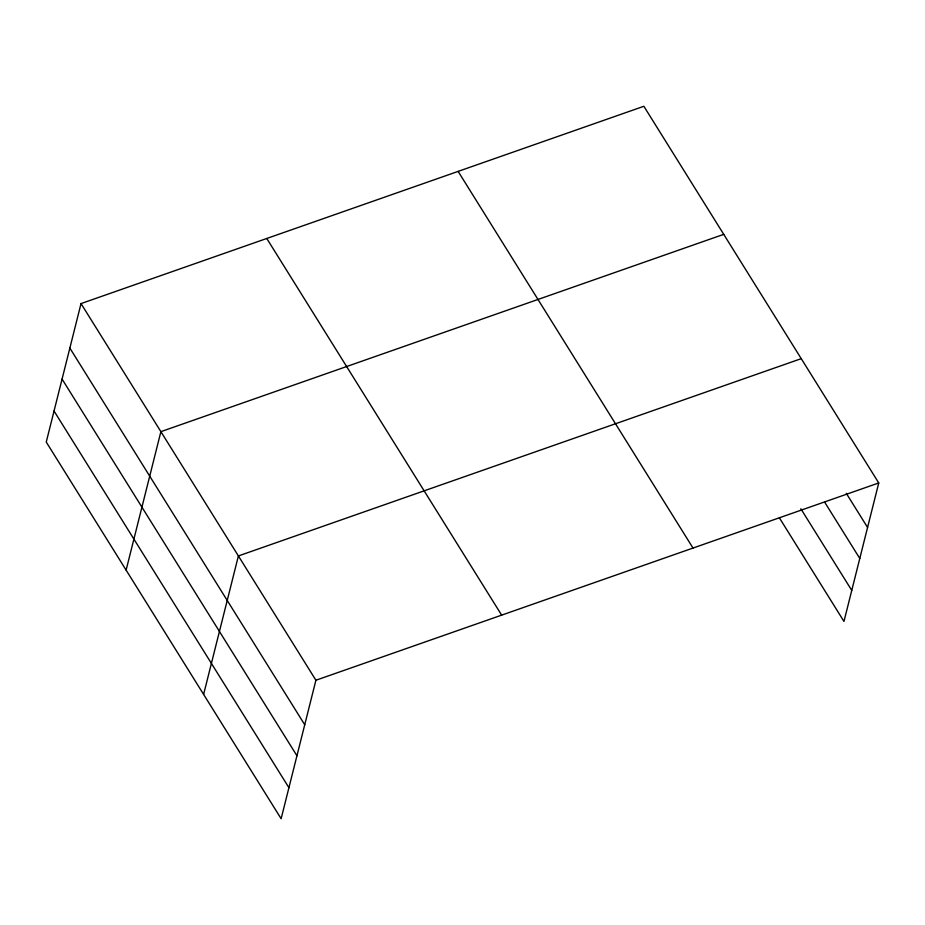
<?xml version="1.0" encoding="UTF-8"?>
<svg xmlns="http://www.w3.org/2000/svg" width="925" height="925" viewBox="0 0 925 925"><rect width="100%" height="100%" fill="white"/><g stroke="black" fill="none" stroke-linecap="round" stroke-linejoin="round"><path stroke-width="1.39" d="M81.03 303.585L46.25 442.046L281.131 818.718L315.911 680.245L81.03 303.585L643.869 106.282L878.75 482.954L843.97 621.415L779.382 517.838M126.112 570.112L160.892 431.651L723.732 234.349M203.616 694.409L238.396 555.948L801.235 358.657M315.911 680.245L878.75 482.954M846.294 493.326L867.569 527.447M824.822 502.402L859.788 558.457M800.842 508.762L851.763 590.404M458.129 171.391L693.01 548.062M266.77 238.477L501.651 615.137M69.849 348.078L304.73 724.749M62.068 379.088L296.948 755.76M54.043 411.035L288.924 787.707"/></g></svg>
